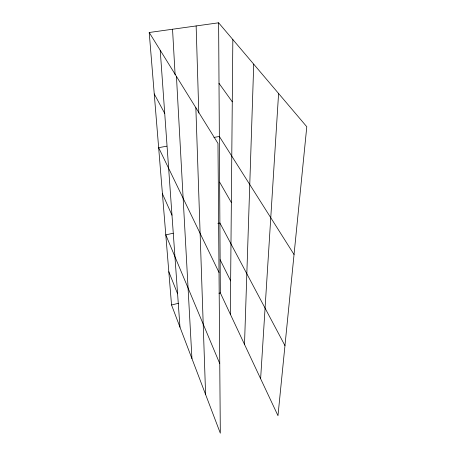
<?xml version="1.0" encoding="UTF-8"?>
<svg xmlns="http://www.w3.org/2000/svg" width="456" height="456" viewBox="0 0 456 456"><rect width="100%" height="100%" fill="white"/><g stroke="black" fill="none" stroke-linecap="round" stroke-linejoin="round"><path stroke-width="0.68" d="M230.337 314.207L232.839 39.558M244.507 344.394L253.724 64.182M260.627 378.725L278.587 93.497M218.623 22.8L220.339 292.912L277.978 415.69L306.785 126.739L218.623 22.8L149.215 32.496L217.974 143.412L220.322 433.2L171.541 304.996L178.336 303.314M218.96 293.254L220.339 292.912M173.172 233.244L165.796 234.868L219.758 363.62M217.865 223.429L219.895 222.984L284.966 345.631M166.793 146.171L158.654 147.681L219.022 272.477M213.91 137.45L219.342 136.447L294.046 254.516M219.005 83.323L232.269 101.802M219.638 182.138L231.352 202.544M154.248 93.936L164.73 113.43M220.128 259.709L230.639 280.879M162.427 193.771L171.986 215.164M168.817 271.736L177.595 293.812M149.215 32.496L171.541 304.996M160.221 50.245L179.972 327.163M172.539 29.235L175.104 74.733M176.449 76.426L191.947 358.633M195.852 107.73L205.599 394.491M196.137 25.941L198.805 113.077"/></g></svg>
